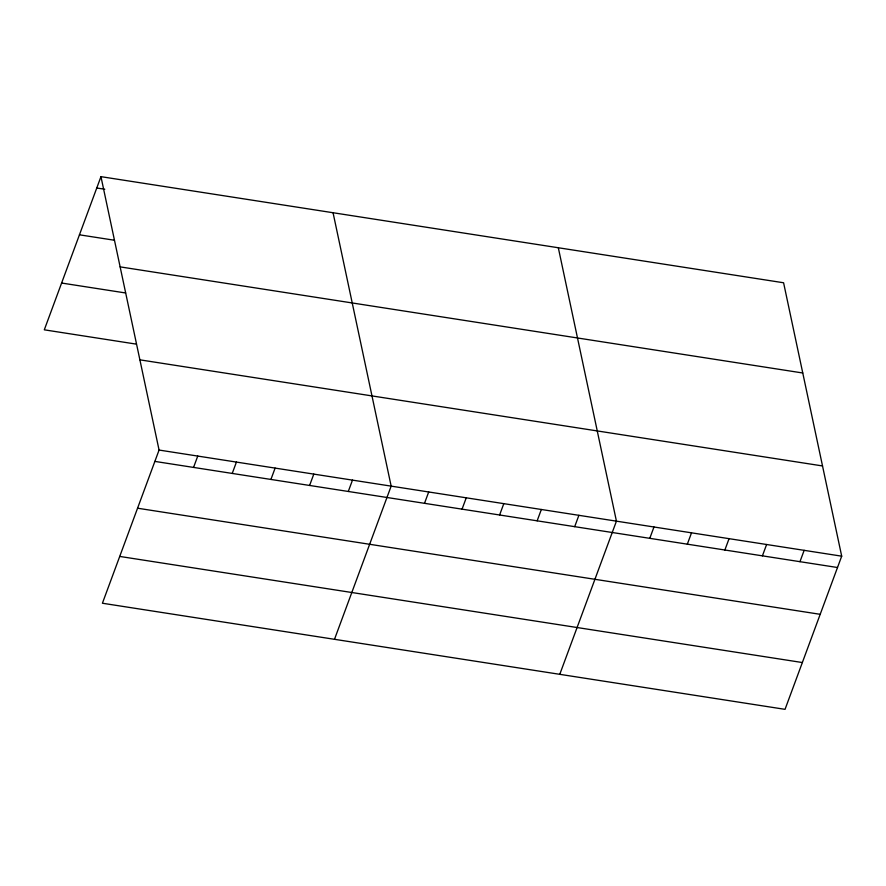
<?xml version="1.0" encoding="UTF-8"?>
<svg xmlns="http://www.w3.org/2000/svg" width="886" height="886" viewBox="0 0 886 886"><rect width="100%" height="100%" fill="white"/><g stroke="black" fill="none" stroke-linecap="round" stroke-linejoin="round"><path stroke-width="1.33" d="M100.96 176.657L159.07 450.055L102.411 603.233L785.04 709.343L841.7 556.175L783.589 282.767L100.96 176.657L44.3 329.825L136.333 344.133M193.558 467.42L197.755 456.068M232.232 473.434L236.429 462.082M270.917 479.448L275.114 468.096M309.602 485.462L313.799 474.11M348.287 491.475L352.484 480.123M334.498 639.304L391.158 486.137L333.058 212.74M424.505 503.314L428.702 491.974M462.049 509.151L466.257 497.81M499.604 514.987L503.802 503.647M537.149 520.824L541.346 509.483M574.693 526.661L578.89 515.32M559.775 674.324L616.434 521.156L558.324 247.759M649.781 538.334L653.979 526.993M687.326 544.17L691.523 532.829M724.87 550.007L729.067 538.666M762.414 555.843L766.611 544.502M799.958 561.68L804.156 550.339M96.762 188.009L104.769 189.25M79.452 234.812L114.128 240.195M120.131 266.874L802.771 372.995M61.61 283.033L125.635 292.978M139.888 359.838L822.529 465.947M159.07 450.055L841.7 556.175M154.873 461.407L837.503 567.516M137.563 508.21L820.192 614.319M119.721 556.43L802.351 662.54"/></g></svg>
